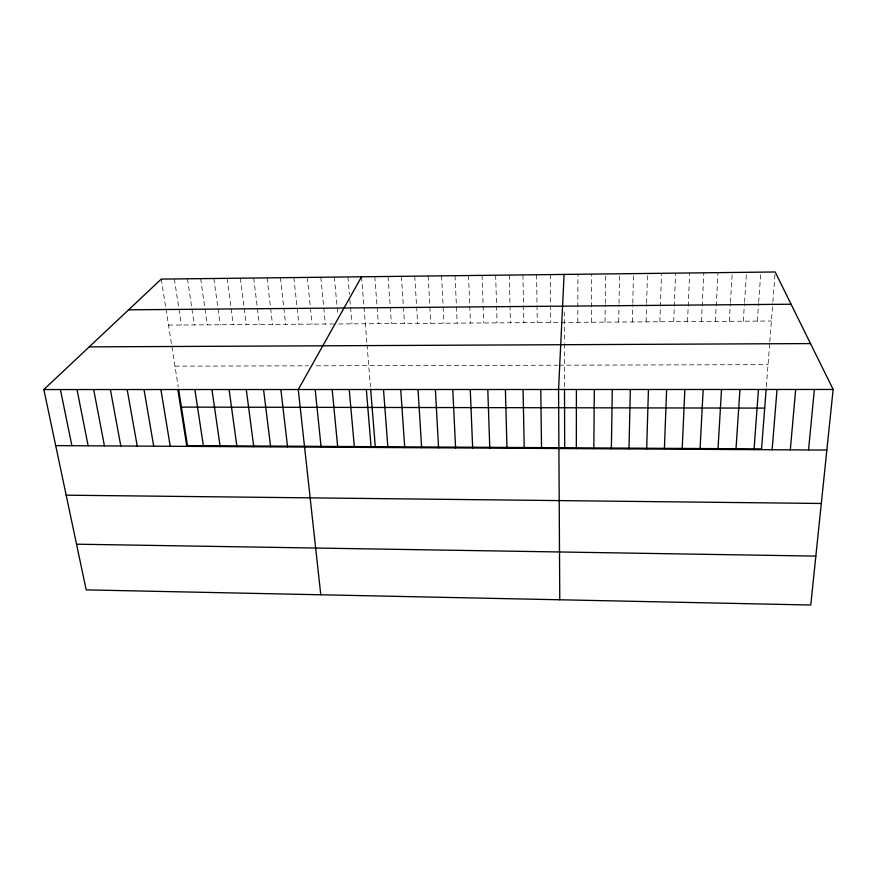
<?xml version="1.0" encoding="UTF-8"?>
<svg xmlns="http://www.w3.org/2000/svg" width="877" height="877" viewBox="0 0 877 877"><rect width="100%" height="100%" fill="white"/><g stroke="black" fill="none" stroke-linecap="round" stroke-linejoin="round"><path stroke-width="0.66" stroke-dasharray="4.38 3.29" d="M577.811 322.319L577.899 274.271M591.394 322.232L591.734 274.106M605.02 322.133L605.229 304.736M605.251 303.398L605.612 273.953M618.68 322.045L618.987 304.615M619.009 303.278L619.535 273.788M632.372 321.947L632.777 304.494M632.799 303.157L633.479 273.624M646.108 321.859L646.601 304.374M646.634 303.036L647.478 273.46M659.877 321.76L661.51 273.295M673.679 321.662L675.575 273.131M687.524 321.574L689.695 272.977M701.414 321.475L703.836 272.813M715.336 321.388L718.033 272.648M729.291 321.289L730.366 303.661M730.442 302.302L732.262 272.484M743.29 321.19L744.463 303.541M744.551 302.181L746.524 272.308M757.333 321.092L758.594 303.42M758.693 302.061L760.83 272.144M766.355 386.571L769.71 343.017M769.809 341.8L772.769 303.299M772.878 301.94L775.18 271.98M168.505 325.104L335.979 323.964M338.643 323.953L771.409 321.004M174.972 366.158L308.496 365.819M316.301 365.808L557.761 365.194M559.098 365.183L768.044 364.657M161.258 279.105L165.731 307.52M165.95 308.868L178.228 386.801M174.359 278.952L178.776 307.904M178.974 309.219L181.386 325.016M187.492 278.798L191.767 307.794M191.964 309.11L194.288 324.928M200.658 278.645L204.79 307.684M204.988 309L207.235 324.841M213.867 278.491L220.215 324.753M227.11 278.338L233.238 324.665M240.386 278.184L246.284 324.578M253.694 278.031L259.373 324.49M267.046 277.877L272.495 324.402M280.443 277.724L285.65 324.304M293.861 277.56L296.996 306.895M297.139 308.222L298.849 324.216M307.323 277.406L310.305 306.775M310.447 308.112L312.069 324.128M320.829 277.253L323.657 306.665M323.788 308.002L325.334 324.041M334.367 277.099L337.053 306.544M337.174 307.882L337.656 313.242M347.939 276.935L349.441 294.365M349.901 299.726L351.973 323.854M361.543 276.781L366.948 343.576M367.057 344.891L370.434 386.735M374.797 276.628L378.36 323.679M388.083 276.474L391.416 323.591M401.403 276.321L404.494 323.503M414.755 276.167L417.616 323.405M428.151 276.003L429.796 305.744M429.873 307.103L430.771 323.317M441.58 275.849L443.071 305.635M443.137 306.983L443.959 323.229M455.042 275.696L456.391 305.514M456.446 306.873L457.18 323.142M468.548 275.542L470.445 323.054M482.087 275.378L483.731 322.955M495.658 275.225L497.073 322.868M509.274 275.06L510.436 322.78M522.922 274.907L523.832 322.692M536.603 274.753L537.272 322.593M550.328 274.589L550.756 322.506M564.229 311.752L564.328 342.633M564.339 343.97L564.481 386.658"/><path stroke-width="1.32" d="M576.332 448.618L576.408 389.498M593.817 448.728L594.321 389.498M611.368 448.827L612.299 389.498M628.984 448.925L630.344 389.498M646.656 449.024L648.443 389.487M664.393 449.134L666.619 389.487M682.185 449.232L684.849 389.487M564.097 274.424L558.561 389.498L559.778 599.769M700.043 449.342L703.157 389.487M717.967 449.441L721.53 389.487M735.956 449.55L739.958 389.476M754.012 449.649L758.462 389.476M766.147 389.278L761.554 448.881L187.481 445.615L178.623 389.355M772.122 449.758L777.033 389.476M790.309 449.857L795.669 389.476M808.55 449.967L814.371 389.476M833.15 389.465L810.765 605.02L86.187 589.881L43.85 389.552L161.258 279.105L775.18 271.98L833.15 389.465L43.85 389.552M361.543 276.781L298.257 389.531L320.785 594.781M128.601 309.822L791.098 304.231M89.213 346.875L810.501 343.576M181.418 407.114L764.689 408.112M55.7 445.615L826.858 450.076M66.17 495.176L821.311 503.475M76.529 544.189L815.851 556.106M60.392 389.552L71.892 445.702M77.001 389.552L88.139 445.801M93.664 389.552L104.451 445.889M110.381 389.552L120.807 445.987M127.165 389.552L137.229 446.086M144.003 389.541L153.705 446.174M160.897 389.541L170.237 446.272M177.856 389.541L186.823 446.371M194.869 389.541L203.475 446.47M211.949 389.541L220.171 446.557M229.083 389.541L236.933 446.656M246.284 389.531L253.76 446.755M263.549 389.531L270.631 446.853M280.87 389.531L287.568 446.952M315.183 389.531L321.114 447.149M332.175 389.531L337.733 447.237M349.221 389.52L354.396 447.336M366.334 389.52L371.114 447.434M370.653 389.333L375.279 446.678M383.501 389.52L387.897 447.533M400.734 389.52L404.735 447.632M418.022 389.52L421.629 447.73M435.376 389.509L438.577 447.829M452.784 389.509L455.591 447.928M470.258 389.509L472.659 448.026M487.798 389.509L489.794 448.125M505.393 389.509L506.983 448.224M523.054 389.509L524.227 448.322M540.769 389.498L541.537 448.421M564.492 389.3L564.689 447.763"/></g></svg>
